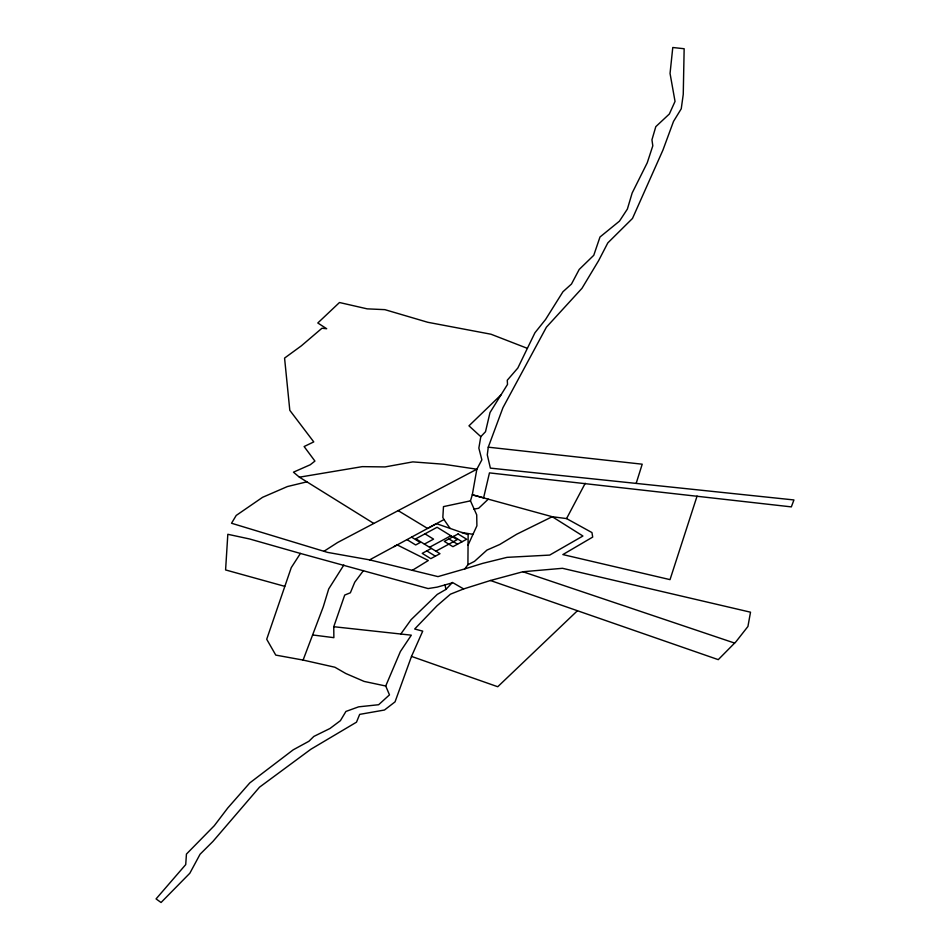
<?xml version="1.0" encoding="UTF-8"?>
<svg xmlns="http://www.w3.org/2000/svg" width="950" height="950" viewBox="0 0 950 950"><rect width="100%" height="100%" fill="white"/><g stroke="black" fill="none" stroke-linecap="round" stroke-linejoin="round"><path stroke-width="1.43" d="M369.609 559.871L437.974 576.614L464.787 568.896L467.911 564.739L468.136 534.707L436.442 523.652L369.609 559.871L327.56 552.389L231.527 523.248L236.206 515.446L262.58 497.313L287.411 486.554L306.886 481.84M488.264 447.177L487.291 454.86L490.378 468.124L793.939 499.949L791.338 506.884L489.464 472.886L483.598 497.871L472.304 494.784L476.853 469.217L481.864 459.836L478.848 448.103L480.807 436.656L485.509 431.716L490.022 412.526L507.514 384.418L507.264 380.249L517.821 368.042L534.933 332.773L545.549 319.509L562.946 291.745L571.472 284.05L579.203 269.456L593.762 255.301L599.996 237.001L619.447 221.16L627.368 209.095L632.154 193.016L647.235 162.818L652.804 145.813L651.949 139.804L655.809 126.647L669.346 114L675.034 101.401L670.047 73.435L672.778 47.5L684.154 48.735L683.252 94.359L681.245 108.775L673.502 121.434L662.922 150.124L632.486 218.453L607.798 242.927L598.631 260.621L581.982 288.313L546.416 327.168L502.942 407.692L488.264 447.177L642.212 464.194L636.168 483.396M468.053 545.122L476.9 525.813L476.71 514.852L470.464 500.852L472.304 494.784L552.235 516.717L566.556 518.581L591.957 532.57L592.693 537.082L562.863 554.574L670.023 579.631L697.074 496.09M451.998 582.932L437.19 587.112L428.117 588.561L300.414 553.446L291.258 567.625L266.712 639.255L275.761 655.096L303.098 660.072L334.899 667.232L345.788 673.502L364.147 681.423L385.724 686.007L389.476 694.866L378.646 704.722L358.637 706.836L345.931 711.443L340.397 720.67L329.971 728.496L313.844 736.428L308.904 741.273L293.217 749.823L249.803 782.895L227.774 807.975L214.308 825.693L186.438 854.074L185.725 864.595L156.061 898.902L161.061 902.5L189.834 873.228L200.07 854.24L212.919 841.451L259.504 787.194L310.864 749.253L356.488 722.178L359.682 714.376L384.477 710.018L395.046 701.86L411.504 656.403L422.726 631.133L414.675 629.007L437.012 605.791L450.442 594.189L463.647 588.929L490.438 580.509L522.892 571.746L562.471 568.302L750.512 612.192L747.935 626.466L736.012 641.678L718.259 659.644L490.438 580.509M312.681 634.968L333.866 637.664L333.759 626.715L344.719 595.056L350.372 592.788L354.742 582.219L363.494 570.511M303.098 660.072L323.249 606.86L328.712 588.929L343.841 565.024M385.724 686.007L400.378 651.557L411.326 635.17L333.759 626.715M566.556 518.581L585.236 483.277M400.769 634.054L411.101 619.661L437.273 594.391L445.918 589.428L452.438 582.457L463.647 588.929M500.994 394.891L468.968 425.826L480.807 436.656M577.434 610.731L497.741 686.743L411.504 656.403M488.276 499.166L478.622 508.286L473.896 509.117M323.938 551.297L337.63 542.497L476.853 469.217L443.496 464.206L412.811 461.89L385.047 466.925L362.282 466.64L299.392 477.185L293.455 472.174L310.27 464.752L314.925 461.082L304.119 446.548L313.761 441.904L289.809 410.329L284.572 358.091L301.352 345.836L321.967 328.237L326.693 328.736L317.799 322.988L339.483 302.516L367.187 308.857L384.869 309.652L427.785 322.287L490.984 334.222L527.381 348.353M412.324 570.332L428.319 560.5L397.195 544.896L394.001 546.63M424.389 544.101L433.556 539.137L424.959 533.841M429.543 547.271L450.858 535.741M431.383 548.399L422.216 553.363L430.801 558.659L439.981 553.696L415.791 538.804L437.107 527.274L457.188 539.648L435.884 551.178M450.086 528.414L443.983 519.567L427.583 528.449L398.086 510.577M467.911 564.739L474.501 561.355L486.958 550.086L499.759 544.481L516.741 534.209L552.235 516.717L582.92 536.014L549.694 555.085L507.039 557.353L482.6 563.398L464.787 568.896M470.464 500.852L443.484 506.623L442.831 517.501L443.983 519.567M461.747 532.487L472.791 534.304M284.715 586.328L225.589 569.941L227.822 534.292L249.529 538.959L300.414 553.446M522.892 571.746L734.623 643.079M453.494 536.441L462.092 541.726M448.911 538.911L457.508 544.207M411.671 537.201L420.256 542.486L415.673 544.967L407.087 539.671M426.799 550.881L435.385 556.178M299.392 477.185L373.754 523.426M445.027 584.903L445.918 589.428M458.078 533.959L444.327 541.393L452.924 546.689L466.676 539.244L458.078 533.959"/></g></svg>
